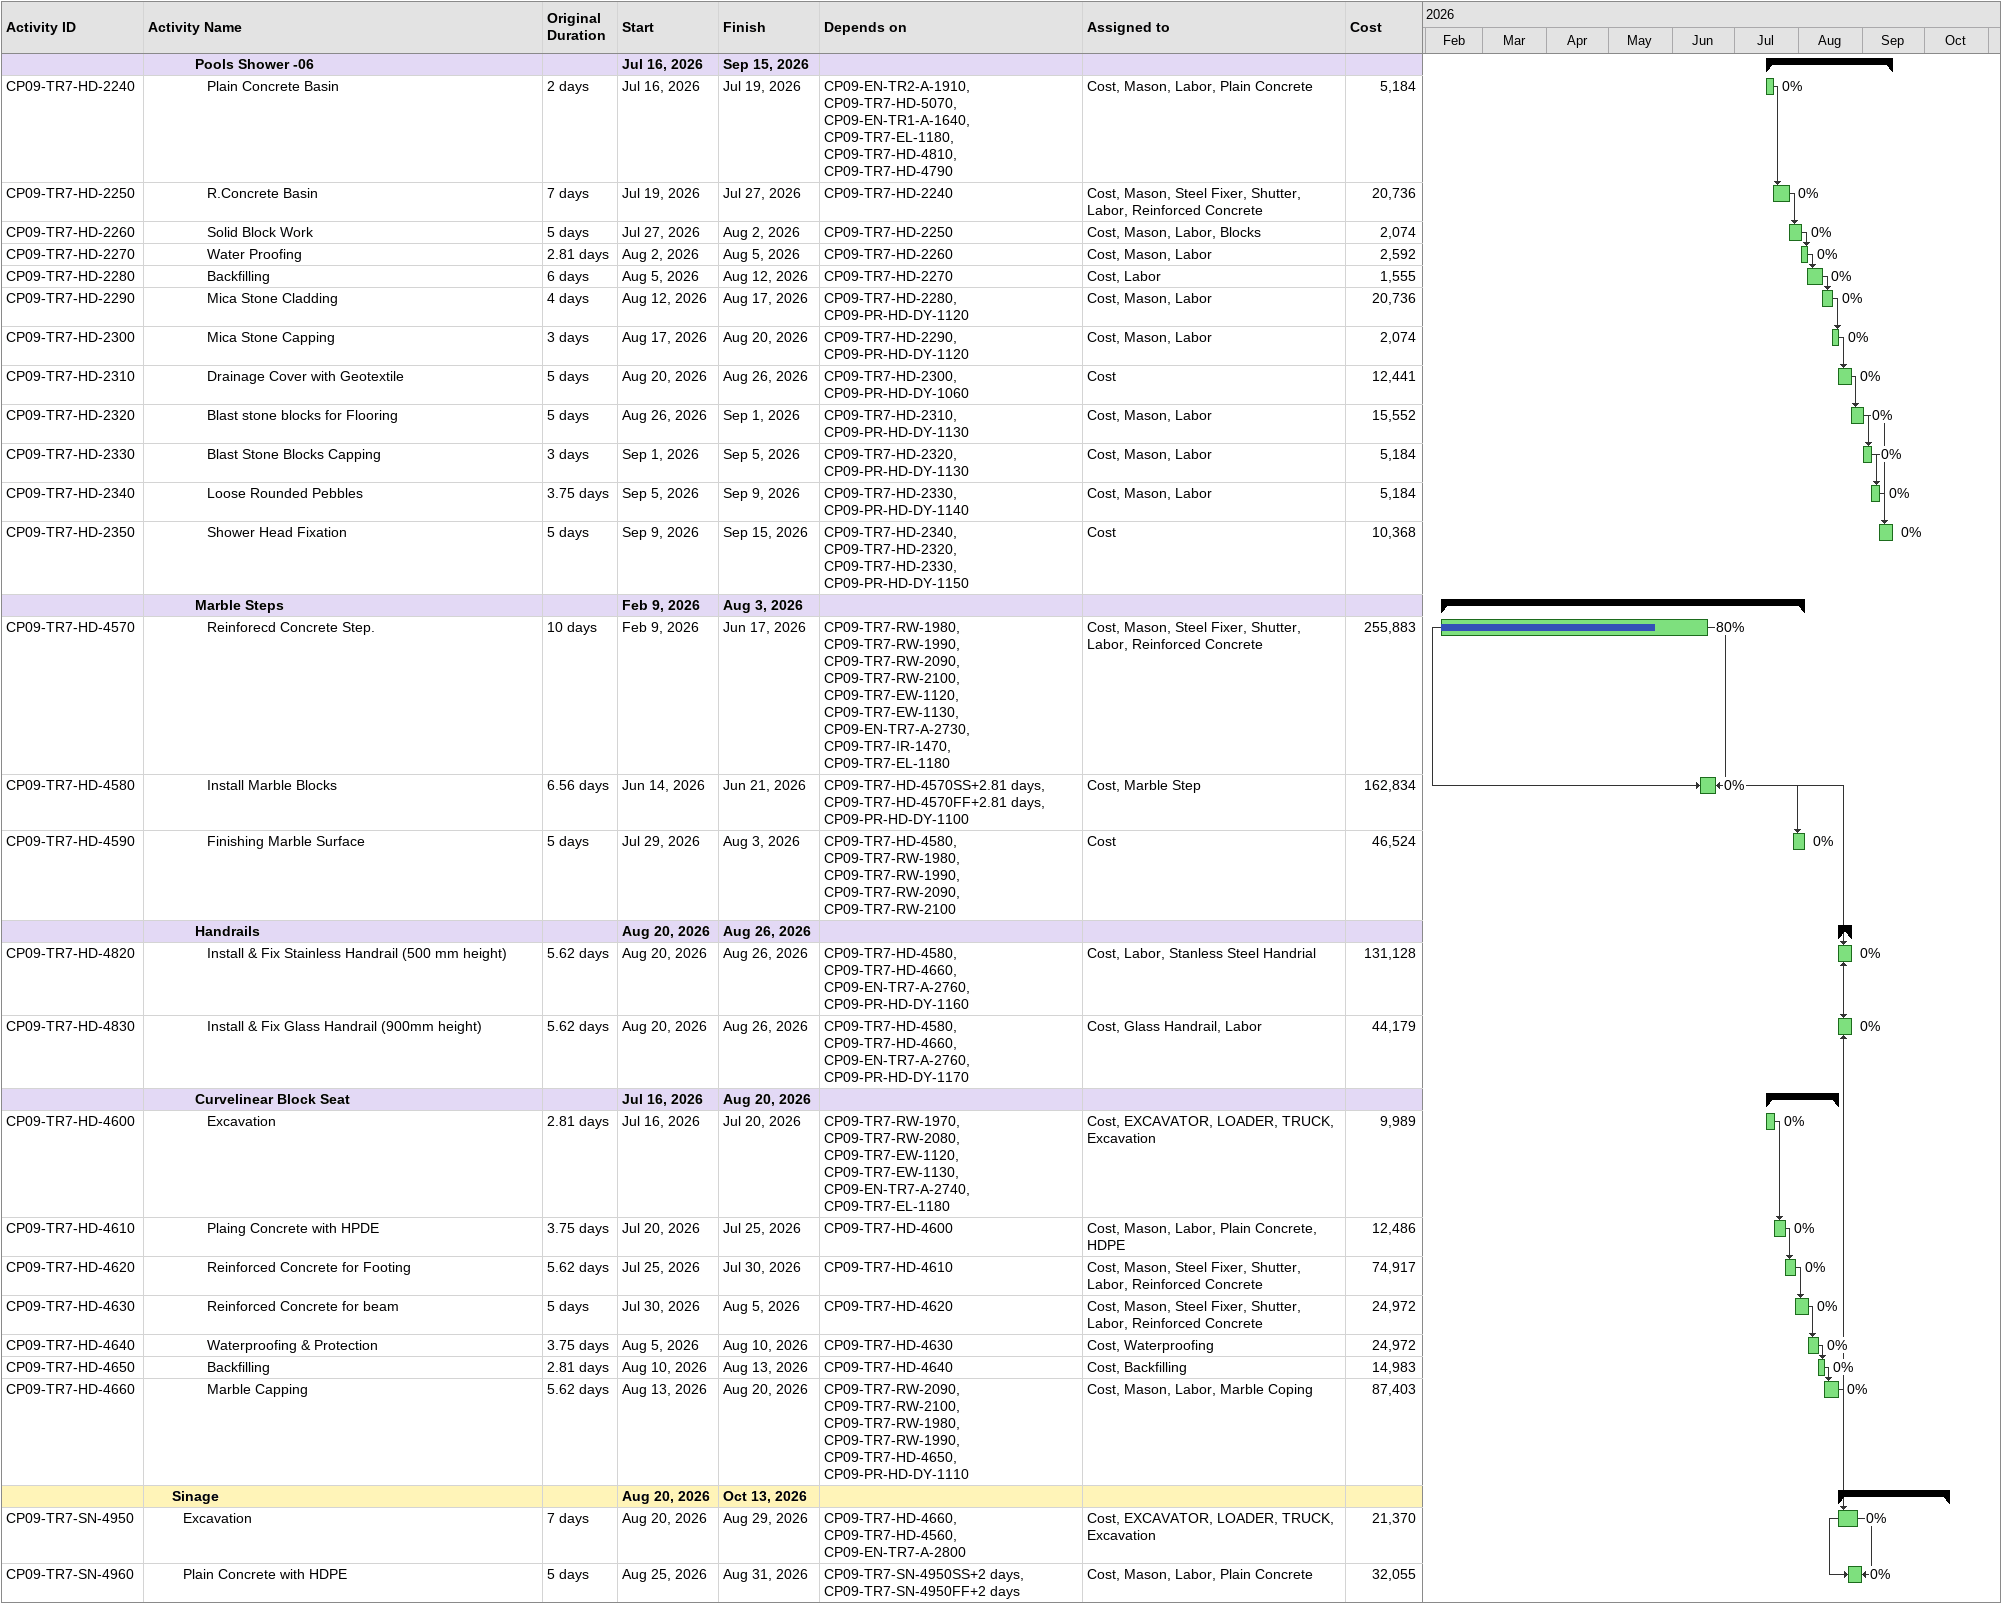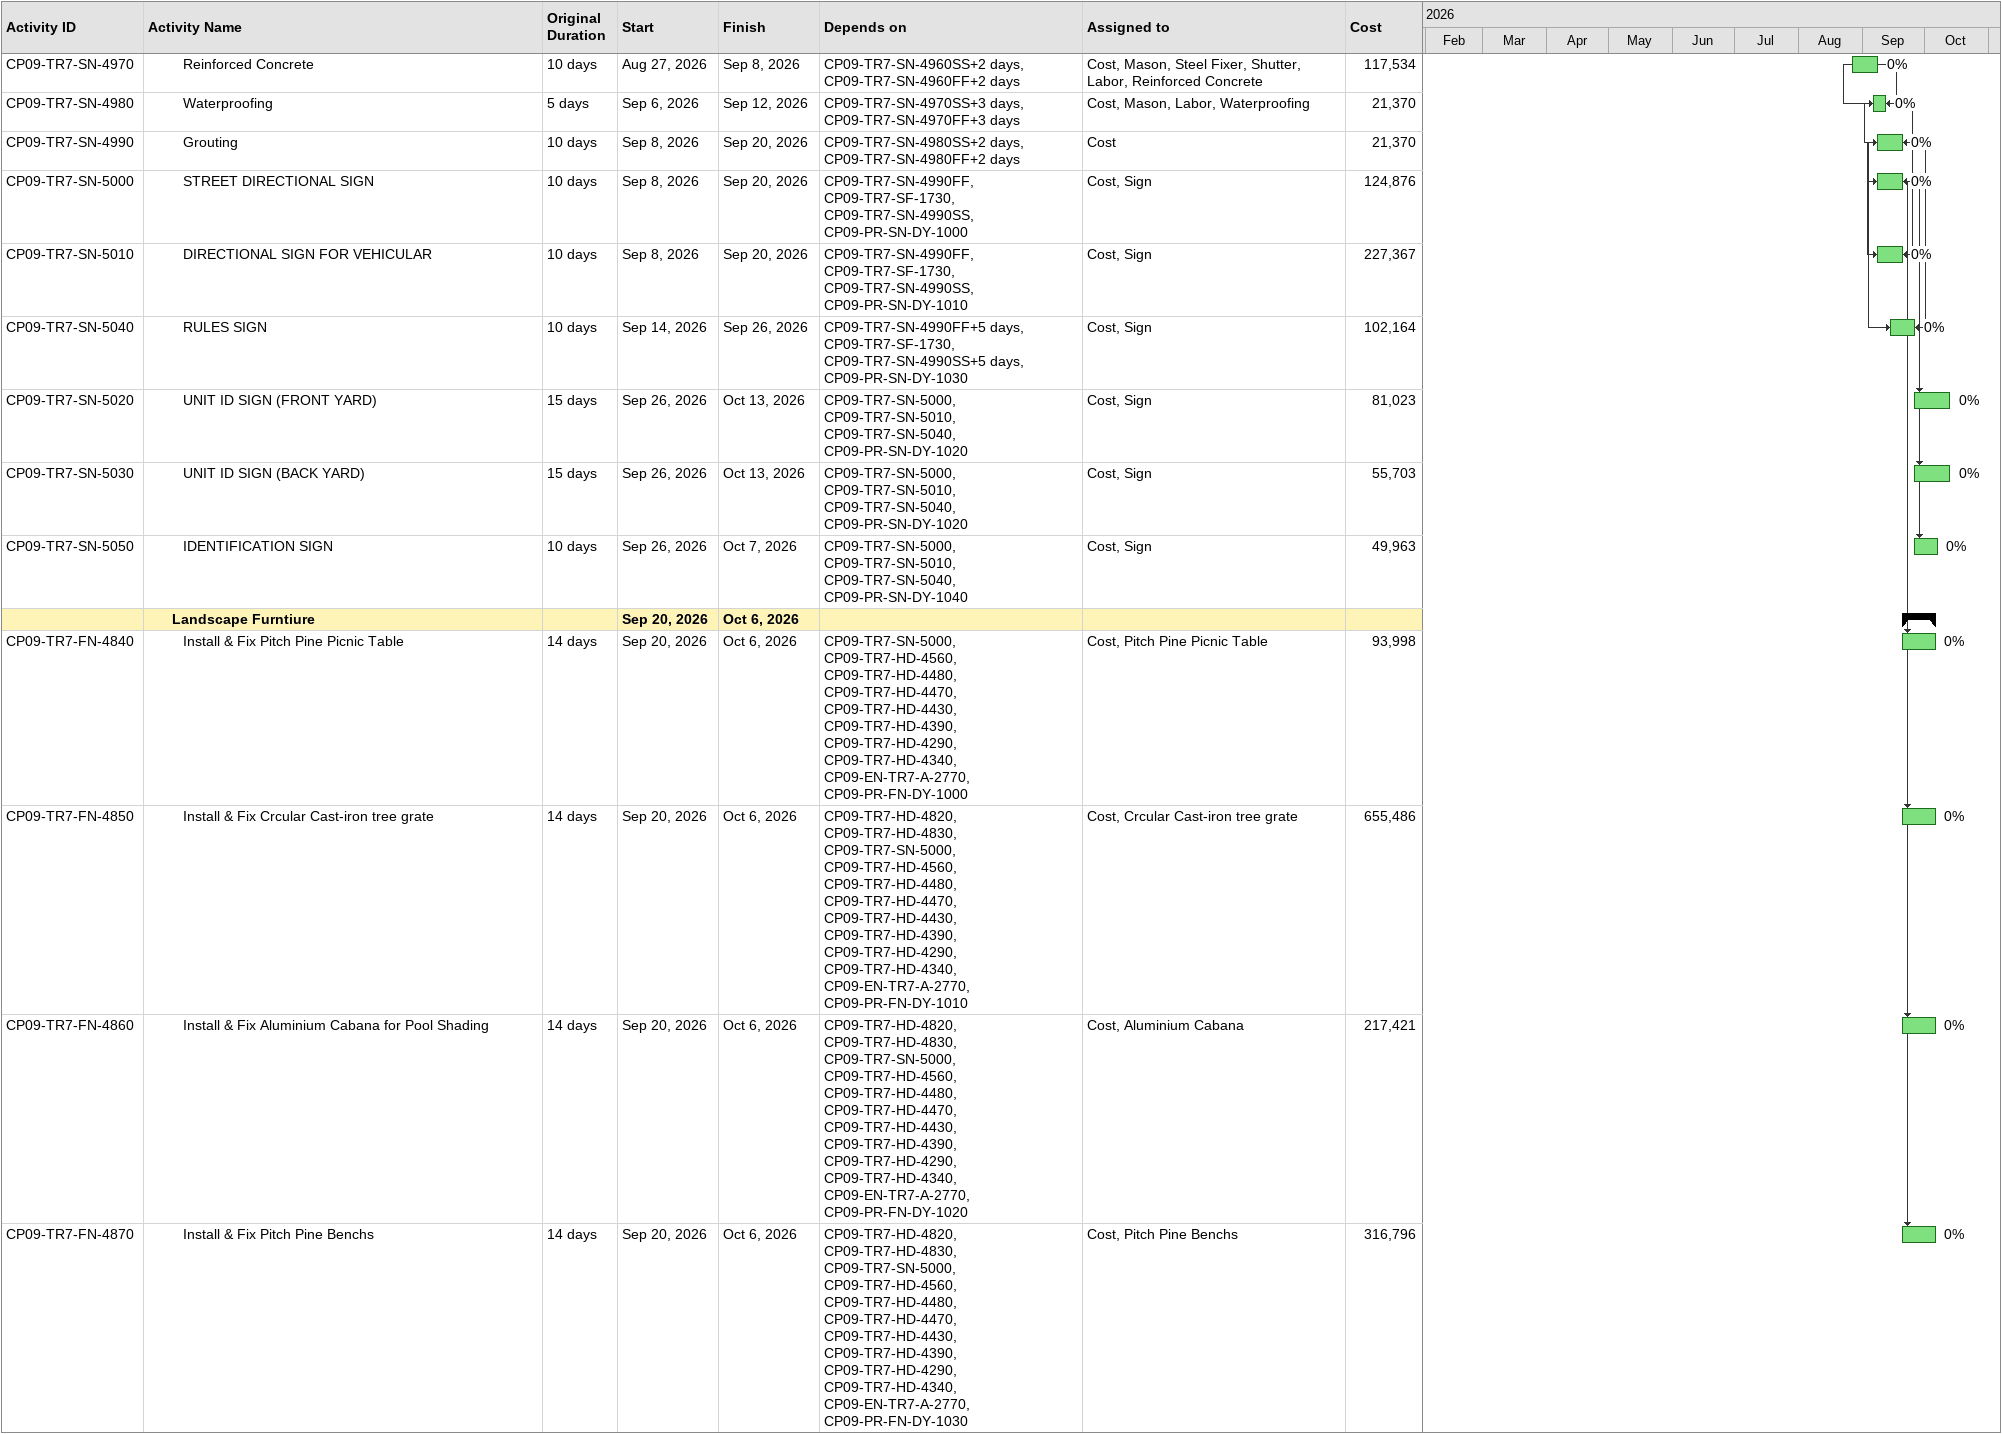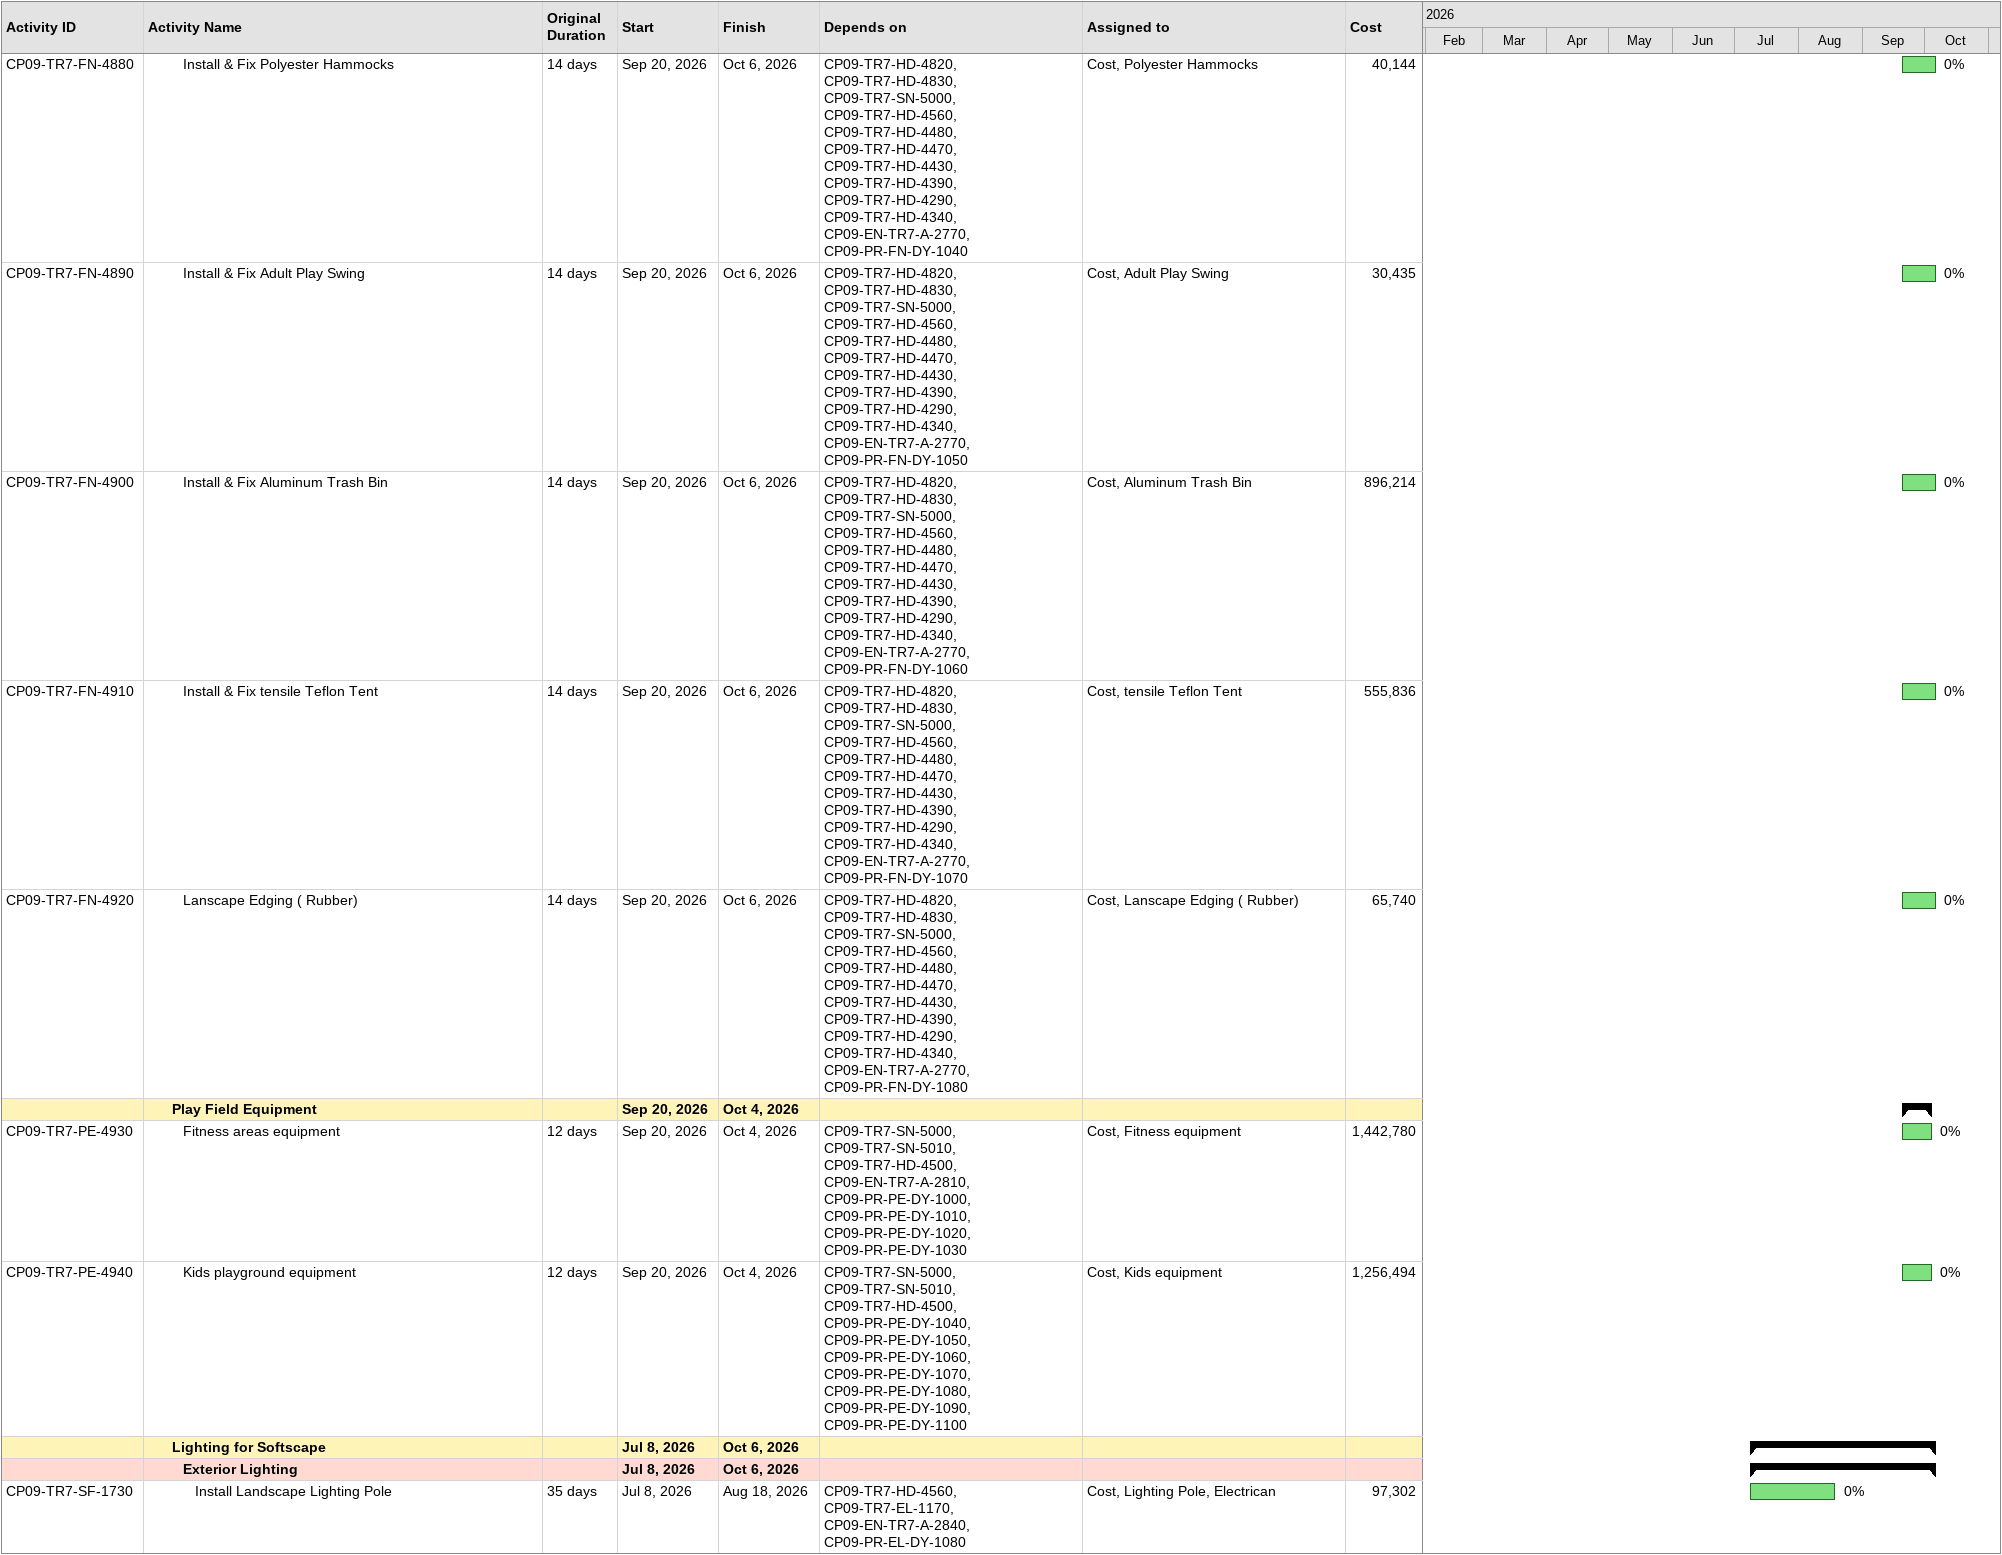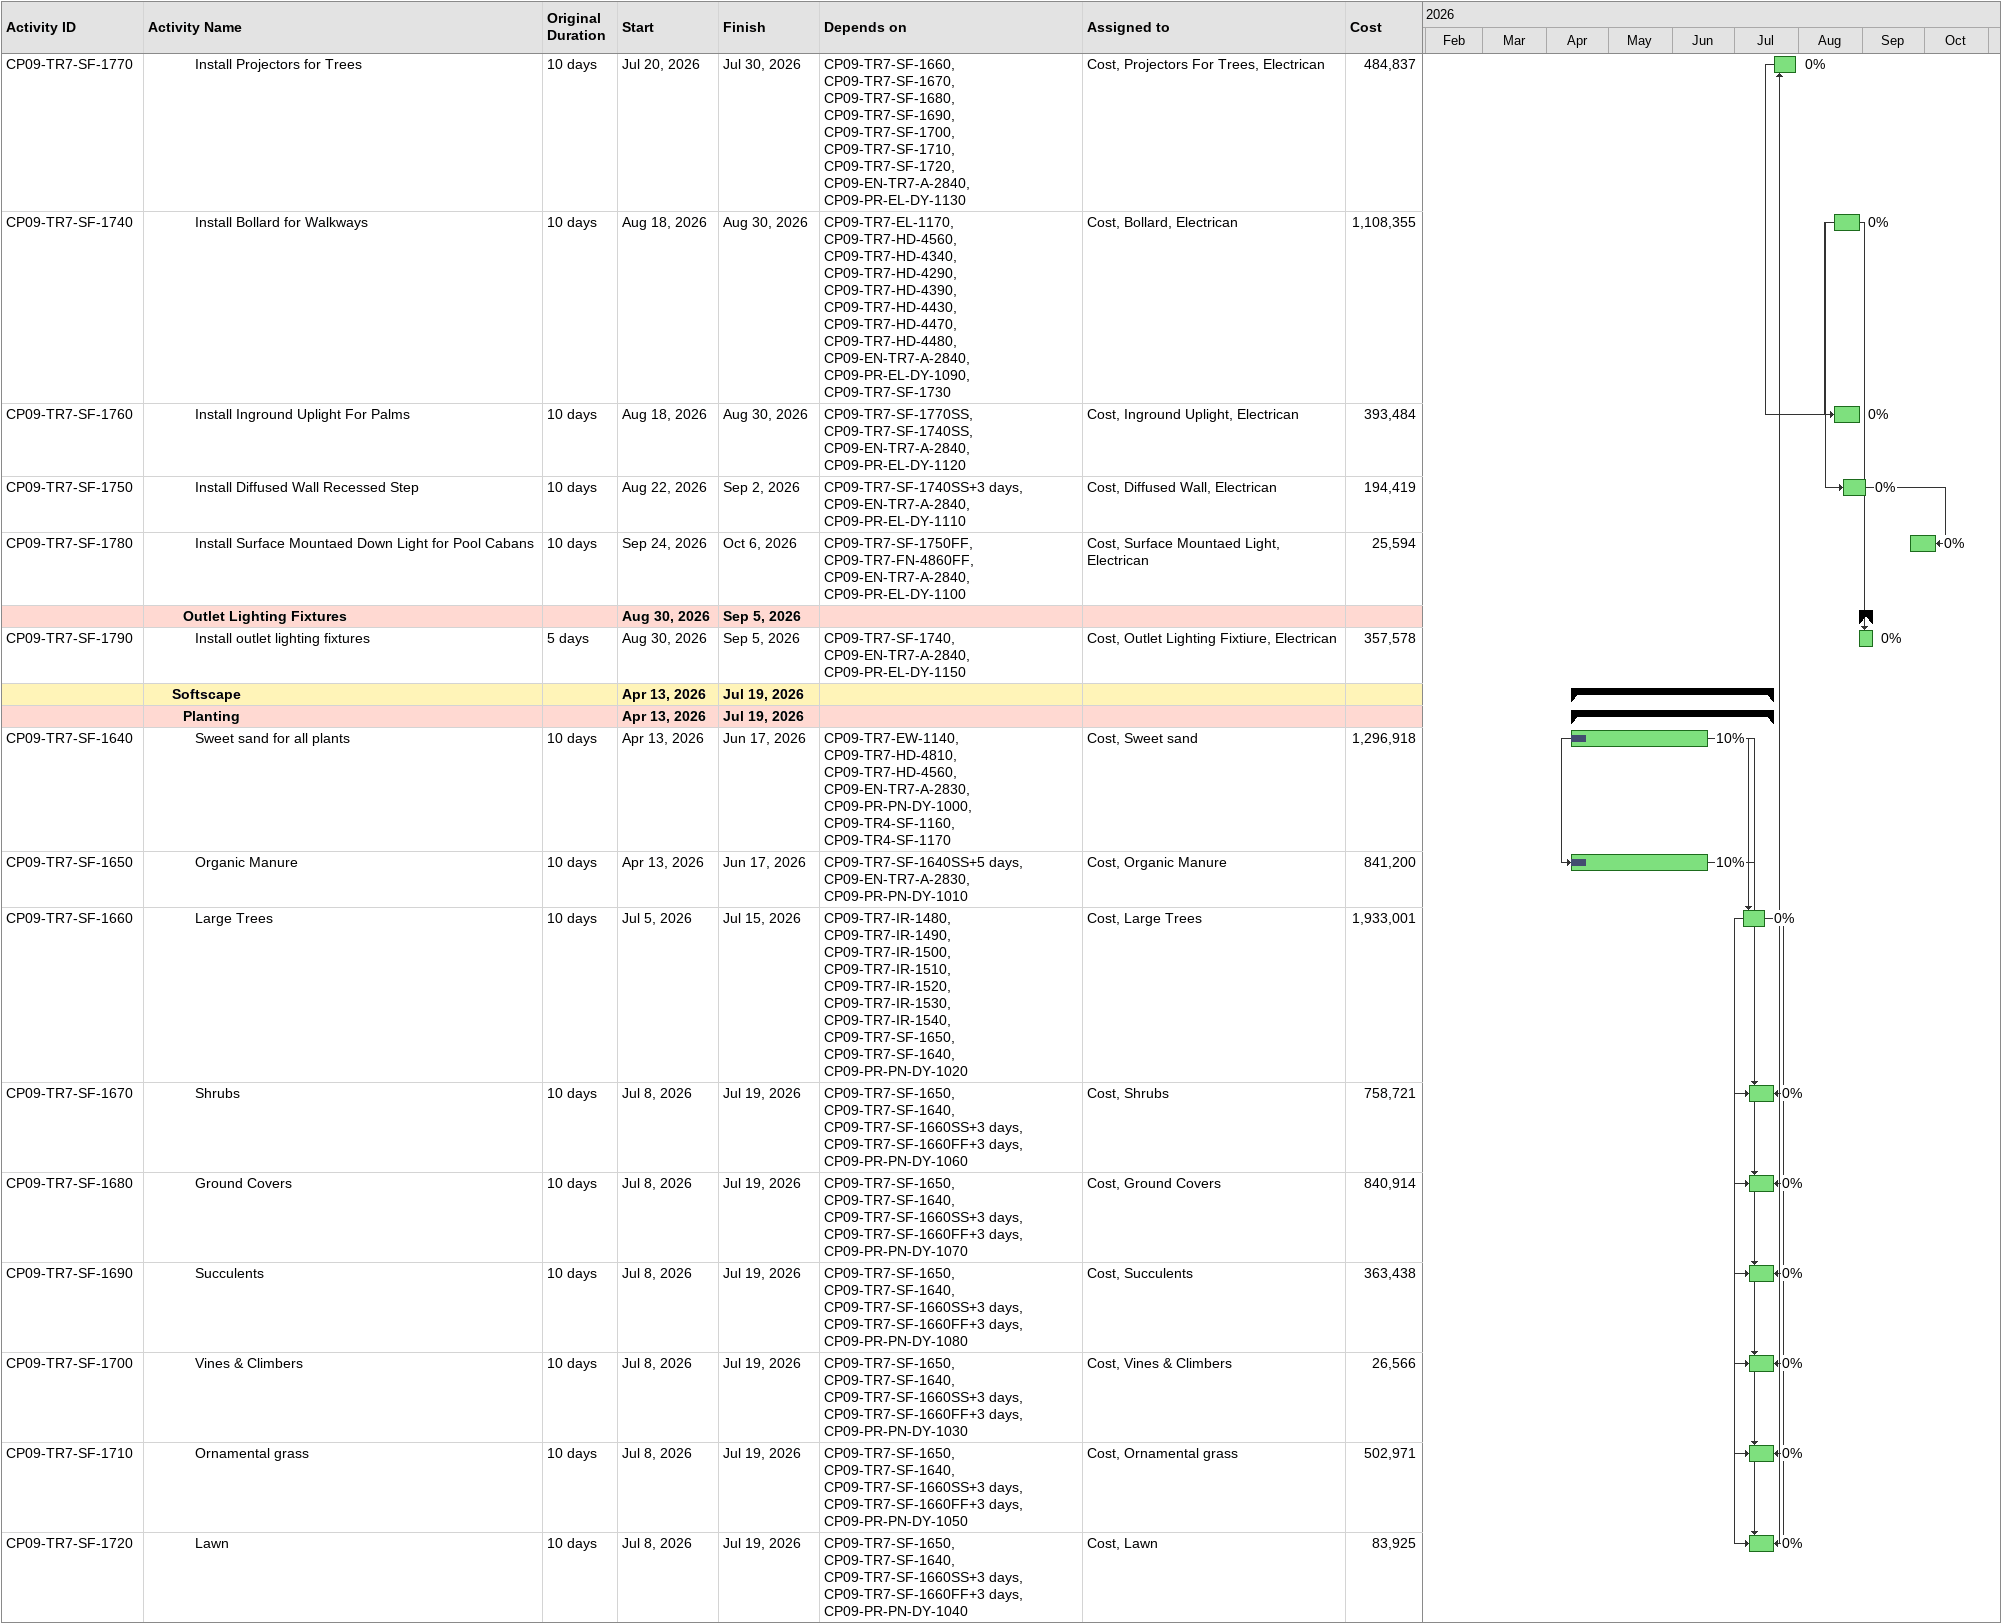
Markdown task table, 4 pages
| ID | Level | Task | Original duration | Start | Finish | Predecessors | Resources | % complete | Cost |
|---|---|---|---|---|---|---|---|---|---|
|  | 5 | **Pools Shower -06** |  | 2026-07-16 | 2026-09-15 |  |  |  |  |
| CP09-TR7-HD-2240 | 6 | Plain Concrete Basin | 2d | 2026-07-16 | 2026-07-19 | CP09-EN-TR2-A-1910, CP09-TR7-HD-5070, CP09-EN-TR1-A-1640, CP09-TR7-EL-1180, CP09-TR7-HD-4810, CP09-TR7-HD-4790 | Cost, Mason, Labor, Plain Concrete | 0 | 5184 |
| CP09-TR7-HD-2250 | 6 | R.Concrete Basin | 7d | 2026-07-19 | 2026-07-27 | CP09-TR7-HD-2240 | Cost, Mason, Steel Fixer, Shutter, Labor, Reinforced Concrete | 0 | 20736 |
| CP09-TR7-HD-2260 | 6 | Solid Block Work | 5d | 2026-07-27 | 2026-08-02 | CP09-TR7-HD-2250 | Cost, Mason, Labor, Blocks | 0 | 2074 |
| CP09-TR7-HD-2270 | 6 | Water Proofing | 2.81d | 2026-08-02 | 2026-08-05 | CP09-TR7-HD-2260 | Cost, Mason, Labor | 0 | 2592 |
| CP09-TR7-HD-2280 | 6 | Backfilling | 6d | 2026-08-05 | 2026-08-12 | CP09-TR7-HD-2270 | Cost, Labor | 0 | 1555 |
| CP09-TR7-HD-2290 | 6 | Mica Stone Cladding | 4d | 2026-08-12 | 2026-08-17 | CP09-TR7-HD-2280, CP09-PR-HD-DY-1120 | Cost, Mason, Labor | 0 | 20736 |
| CP09-TR7-HD-2300 | 6 | Mica Stone Capping | 3d | 2026-08-17 | 2026-08-20 | CP09-TR7-HD-2290, CP09-PR-HD-DY-1120 | Cost, Mason, Labor | 0 | 2074 |
| CP09-TR7-HD-2310 | 6 | Drainage Cover with Geotextile | 5d | 2026-08-20 | 2026-08-26 | CP09-TR7-HD-2300, CP09-PR-HD-DY-1060 | Cost | 0 | 12441 |
| CP09-TR7-HD-2320 | 6 | Blast stone blocks for Flooring | 5d | 2026-08-26 | 2026-09-01 | CP09-TR7-HD-2310, CP09-PR-HD-DY-1130 | Cost, Mason, Labor | 0 | 15552 |
| CP09-TR7-HD-2330 | 6 | Blast Stone Blocks Capping | 3d | 2026-09-01 | 2026-09-05 | CP09-TR7-HD-2320, CP09-PR-HD-DY-1130 | Cost, Mason, Labor | 0 | 5184 |
| CP09-TR7-HD-2340 | 6 | Loose Rounded Pebbles | 3.75d | 2026-09-05 | 2026-09-09 | CP09-TR7-HD-2330, CP09-PR-HD-DY-1140 | Cost, Mason, Labor | 0 | 5184 |
| CP09-TR7-HD-2350 | 6 | Shower Head Fixation | 5d | 2026-09-09 | 2026-09-15 | CP09-TR7-HD-2340, CP09-TR7-HD-2320, CP09-TR7-HD-2330, CP09-PR-HD-DY-1150 | Cost | 0 | 10368 |
|  | 5 | **Marble Steps** |  | 2026-02-09 | 2026-08-03 |  |  |  |  |
| CP09-TR7-HD-4570 | 6 | Reinforecd Concrete Step. | 10d | 2026-02-09 | 2026-06-17 | CP09-TR7-RW-1980, CP09-TR7-RW-1990, CP09-TR7-RW-2090, CP09-TR7-RW-2100, CP09-TR7-EW-1120, CP09-TR7-EW-1130, CP09-EN-TR7-A-2730, CP09-TR7-IR-1470, CP09-TR7-EL-1180 | Cost, Mason, Steel Fixer, Shutter, Labor, Reinforced Concrete | 80 | 255883 |
| CP09-TR7-HD-4580 | 6 | Install Marble Blocks | 6.56d | 2026-06-14 | 2026-06-21 | CP09-TR7-HD-4570SS+2.81d, CP09-TR7-HD-4570FF+2.81d, CP09-PR-HD-DY-1100 | Cost, Marble Step | 0 | 162834 |
| CP09-TR7-HD-4590 | 6 | Finishing Marble Surface | 5d | 2026-07-29 | 2026-08-03 | CP09-TR7-HD-4580, CP09-TR7-RW-1980, CP09-TR7-RW-1990, CP09-TR7-RW-2090, CP09-TR7-RW-2100 | Cost | 0 | 46524 |
|  | 5 | **Handrails** |  | 2026-08-20 | 2026-08-26 |  |  |  |  |
| CP09-TR7-HD-4820 | 6 | Install & Fix Stainless Handrail (500 mm height) | 5.62d | 2026-08-20 | 2026-08-26 | CP09-TR7-HD-4580, CP09-TR7-HD-4660, CP09-EN-TR7-A-2760, CP09-PR-HD-DY-1160 | Cost, Labor, Stanless Steel Handrial | 0 | 131128 |
| CP09-TR7-HD-4830 | 6 | Install & Fix Glass Handrail (900mm height) | 5.62d | 2026-08-20 | 2026-08-26 | CP09-TR7-HD-4580, CP09-TR7-HD-4660, CP09-EN-TR7-A-2760, CP09-PR-HD-DY-1170 | Cost, Glass Handrail, Labor | 0 | 44179 |
|  | 5 | **Curvelinear Block Seat** |  | 2026-07-16 | 2026-08-20 |  |  |  |  |
| CP09-TR7-HD-4600 | 6 | Excavation | 2.81d | 2026-07-16 | 2026-07-20 | CP09-TR7-RW-1970, CP09-TR7-RW-2080, CP09-TR7-EW-1120, CP09-TR7-EW-1130, CP09-EN-TR7-A-2740, CP09-TR7-EL-1180 | Cost, EXCAVATOR, LOADER, TRUCK, Excavation | 0 | 9989 |
| CP09-TR7-HD-4610 | 6 | Plaing Concrete with HPDE | 3.75d | 2026-07-20 | 2026-07-25 | CP09-TR7-HD-4600 | Cost, Mason, Labor, Plain Concrete, HDPE | 0 | 12486 |
| CP09-TR7-HD-4620 | 6 | Reinforced Concrete for Footing | 5.62d | 2026-07-25 | 2026-07-30 | CP09-TR7-HD-4610 | Cost, Mason, Steel Fixer, Shutter, Labor, Reinforced Concrete | 0 | 74917 |
| CP09-TR7-HD-4630 | 6 | Reinforced Concrete for beam | 5d | 2026-07-30 | 2026-08-05 | CP09-TR7-HD-4620 | Cost, Mason, Steel Fixer, Shutter, Labor, Reinforced Concrete | 0 | 24972 |
| CP09-TR7-HD-4640 | 6 | Waterproofing & Protection | 3.75d | 2026-08-05 | 2026-08-10 | CP09-TR7-HD-4630 | Cost, Waterproofing | 0 | 24972 |
| CP09-TR7-HD-4650 | 6 | Backfilling | 2.81d | 2026-08-10 | 2026-08-13 | CP09-TR7-HD-4640 | Cost, Backfilling | 0 | 14983 |
| CP09-TR7-HD-4660 | 6 | Marble Capping | 5.62d | 2026-08-13 | 2026-08-20 | CP09-TR7-RW-2090, CP09-TR7-RW-2100, CP09-TR7-RW-1980, CP09-TR7-RW-1990, CP09-TR7-HD-4650, CP09-PR-HD-DY-1110 | Cost, Mason, Labor, Marble Coping | 0 | 87403 |
|  | 3 | **Sinage** |  | 2026-08-20 | 2026-10-13 |  |  |  |  |
| CP09-TR7-SN-4950 | 4 | Excavation | 7d | 2026-08-20 | 2026-08-29 | CP09-TR7-HD-4660, CP09-TR7-HD-4560, CP09-EN-TR7-A-2800 | Cost, EXCAVATOR, LOADER, TRUCK, Excavation | 0 | 21370 |
| CP09-TR7-SN-4960 | 4 | Plain Concrete with HDPE | 5d | 2026-08-25 | 2026-08-31 | CP09-TR7-SN-4950SS+2d, CP09-TR7-SN-4950FF+2d | Cost, Mason, Labor, Plain Concrete | 0 | 32055 |
| CP09-TR7-SN-4970 | 4 | Reinforced Concrete | 10d | 2026-08-27 | 2026-09-08 | CP09-TR7-SN-4960SS+2d, CP09-TR7-SN-4960FF+2d | Cost, Mason, Steel Fixer, Shutter, Labor, Reinforced Concrete | 0 | 117534 |
| CP09-TR7-SN-4980 | 4 | Waterproofing | 5d | 2026-09-06 | 2026-09-12 | CP09-TR7-SN-4970SS+3d, CP09-TR7-SN-4970FF+3d | Cost, Mason, Labor, Waterproofing | 0 | 21370 |
| CP09-TR7-SN-4990 | 4 | Grouting | 10d | 2026-09-08 | 2026-09-20 | CP09-TR7-SN-4980SS+2d, CP09-TR7-SN-4980FF+2d | Cost | 0 | 21370 |
| CP09-TR7-SN-5000 | 4 | STREET DIRECTIONAL SIGN | 10d | 2026-09-08 | 2026-09-20 | CP09-TR7-SN-4990FF, CP09-TR7-SF-1730, CP09-TR7-SN-4990SS, CP09-PR-SN-DY-1000 | Cost, Sign | 0 | 124876 |
| CP09-TR7-SN-5010 | 4 | DIRECTIONAL SIGN FOR VEHICULAR | 10d | 2026-09-08 | 2026-09-20 | CP09-TR7-SN-4990FF, CP09-TR7-SF-1730, CP09-TR7-SN-4990SS, CP09-PR-SN-DY-1010 | Cost, Sign | 0 | 227367 |
| CP09-TR7-SN-5040 | 4 | RULES SIGN | 10d | 2026-09-14 | 2026-09-26 | CP09-TR7-SN-4990FF+5d, CP09-TR7-SF-1730, CP09-TR7-SN-4990SS+5d, CP09-PR-SN-DY-1030 | Cost, Sign | 0 | 102164 |
| CP09-TR7-SN-5020 | 4 | UNIT ID SIGN (FRONT YARD) | 15d | 2026-09-26 | 2026-10-13 | CP09-TR7-SN-5000, CP09-TR7-SN-5010, CP09-TR7-SN-5040, CP09-PR-SN-DY-1020 | Cost, Sign | 0 | 81023 |
| CP09-TR7-SN-5030 | 4 | UNIT ID SIGN (BACK YARD) | 15d | 2026-09-26 | 2026-10-13 | CP09-TR7-SN-5000, CP09-TR7-SN-5010, CP09-TR7-SN-5040, CP09-PR-SN-DY-1020 | Cost, Sign | 0 | 55703 |
| CP09-TR7-SN-5050 | 4 | IDENTIFICATION SIGN | 10d | 2026-09-26 | 2026-10-07 | CP09-TR7-SN-5000, CP09-TR7-SN-5010, CP09-TR7-SN-5040, CP09-PR-SN-DY-1040 | Cost, Sign | 0 | 49963 |
|  | 3 | **Landscape Furntiure** |  | 2026-09-20 | 2026-10-06 |  |  |  |  |
| CP09-TR7-FN-4840 | 4 | Install & Fix Pitch Pine Picnic Table | 14d | 2026-09-20 | 2026-10-06 | CP09-TR7-SN-5000, CP09-TR7-HD-4560, CP09-TR7-HD-4480, CP09-TR7-HD-4470, CP09-TR7-HD-4430, CP09-TR7-HD-4390, CP09-TR7-HD-4290, CP09-TR7-HD-4340, CP09-EN-TR7-A-2770, CP09-PR-FN-DY-1000 | Cost, Pitch Pine Picnic Table | 0 | 93998 |
| CP09-TR7-FN-4850 | 4 | Install & Fix Crcular Cast-iron tree grate | 14d | 2026-09-20 | 2026-10-06 | CP09-TR7-HD-4820, CP09-TR7-HD-4830, CP09-TR7-SN-5000, CP09-TR7-HD-4560, CP09-TR7-HD-4480, CP09-TR7-HD-4470, CP09-TR7-HD-4430, CP09-TR7-HD-4390, CP09-TR7-HD-4290, CP09-TR7-HD-4340, CP09-EN-TR7-A-2770, CP09-PR-FN-DY-1010 | Cost, Crcular Cast-iron tree grate | 0 | 655486 |
| CP09-TR7-FN-4860 | 4 | Install & Fix Aluminium Cabana for Pool Shading | 14d | 2026-09-20 | 2026-10-06 | CP09-TR7-HD-4820, CP09-TR7-HD-4830, CP09-TR7-SN-5000, CP09-TR7-HD-4560, CP09-TR7-HD-4480, CP09-TR7-HD-4470, CP09-TR7-HD-4430, CP09-TR7-HD-4390, CP09-TR7-HD-4290, CP09-TR7-HD-4340, CP09-EN-TR7-A-2770, CP09-PR-FN-DY-1020 | Cost, Aluminium Cabana | 0 | 217421 |
| CP09-TR7-FN-4870 | 4 | Install & Fix Pitch Pine Benchs | 14d | 2026-09-20 | 2026-10-06 | CP09-TR7-HD-4820, CP09-TR7-HD-4830, CP09-TR7-SN-5000, CP09-TR7-HD-4560, CP09-TR7-HD-4480, CP09-TR7-HD-4470, CP09-TR7-HD-4430, CP09-TR7-HD-4390, CP09-TR7-HD-4290, CP09-TR7-HD-4340, CP09-EN-TR7-A-2770, CP09-PR-FN-DY-1030 | Cost, Pitch Pine Benchs | 0 | 316796 |
| CP09-TR7-FN-4880 | 4 | Install & Fix Polyester Hammocks | 14d | 2026-09-20 | 2026-10-06 | CP09-TR7-HD-4820, CP09-TR7-HD-4830, CP09-TR7-SN-5000, CP09-TR7-HD-4560, CP09-TR7-HD-4480, CP09-TR7-HD-4470, CP09-TR7-HD-4430, CP09-TR7-HD-4390, CP09-TR7-HD-4290, CP09-TR7-HD-4340, CP09-EN-TR7-A-2770, CP09-PR-FN-DY-1040 | Cost, Polyester Hammocks | 0 | 40144 |
| CP09-TR7-FN-4890 | 4 | Install & Fix Adult Play Swing | 14d | 2026-09-20 | 2026-10-06 | CP09-TR7-HD-4820, CP09-TR7-HD-4830, CP09-TR7-SN-5000, CP09-TR7-HD-4560, CP09-TR7-HD-4480, CP09-TR7-HD-4470, CP09-TR7-HD-4430, CP09-TR7-HD-4390, CP09-TR7-HD-4290, CP09-TR7-HD-4340, CP09-EN-TR7-A-2770, CP09-PR-FN-DY-1050 | Cost, Adult Play Swing | 0 | 30435 |
| CP09-TR7-FN-4900 | 4 | Install & Fix Aluminum Trash Bin | 14d | 2026-09-20 | 2026-10-06 | CP09-TR7-HD-4820, CP09-TR7-HD-4830, CP09-TR7-SN-5000, CP09-TR7-HD-4560, CP09-TR7-HD-4480, CP09-TR7-HD-4470, CP09-TR7-HD-4430, CP09-TR7-HD-4390, CP09-TR7-HD-4290, CP09-TR7-HD-4340, CP09-EN-TR7-A-2770, CP09-PR-FN-DY-1060 | Cost, Aluminum Trash Bin | 0 | 896214 |
| CP09-TR7-FN-4910 | 4 | Install & Fix tensile Teflon Tent | 14d | 2026-09-20 | 2026-10-06 | CP09-TR7-HD-4820, CP09-TR7-HD-4830, CP09-TR7-SN-5000, CP09-TR7-HD-4560, CP09-TR7-HD-4480, CP09-TR7-HD-4470, CP09-TR7-HD-4430, CP09-TR7-HD-4390, CP09-TR7-HD-4290, CP09-TR7-HD-4340, CP09-EN-TR7-A-2770, CP09-PR-FN-DY-1070 | Cost, tensile Teflon Tent | 0 | 555836 |
| CP09-TR7-FN-4920 | 4 | Lanscape Edging ( Rubber) | 14d | 2026-09-20 | 2026-10-06 | CP09-TR7-HD-4820, CP09-TR7-HD-4830, CP09-TR7-SN-5000, CP09-TR7-HD-4560, CP09-TR7-HD-4480, CP09-TR7-HD-4470, CP09-TR7-HD-4430, CP09-TR7-HD-4390, CP09-TR7-HD-4290, CP09-TR7-HD-4340, CP09-EN-TR7-A-2770, CP09-PR-FN-DY-1080 | Cost, Lanscape Edging ( Rubber) | 0 | 65740 |
|  | 3 | **Play Field Equipment** |  | 2026-09-20 | 2026-10-04 |  |  |  |  |
| CP09-TR7-PE-4930 | 4 | Fitness areas equipment | 12d | 2026-09-20 | 2026-10-04 | CP09-TR7-SN-5000, CP09-TR7-SN-5010, CP09-TR7-HD-4500, CP09-EN-TR7-A-2810, CP09-PR-PE-DY-1000, CP09-PR-PE-DY-1010, CP09-PR-PE-DY-1020, CP09-PR-PE-DY-1030 | Cost, Fitness equipment | 0 | 1442780 |
| CP09-TR7-PE-4940 | 4 | Kids playground equipment | 12d | 2026-09-20 | 2026-10-04 | CP09-TR7-SN-5000, CP09-TR7-SN-5010, CP09-TR7-HD-4500, CP09-PR-PE-DY-1040, CP09-PR-PE-DY-1050, CP09-PR-PE-DY-1060, CP09-PR-PE-DY-1070, CP09-PR-PE-DY-1080, CP09-PR-PE-DY-1090, CP09-PR-PE-DY-1100 | Cost, Kids equipment | 0 | 1256494 |
|  | 3 | **Lighting for Softscape** |  | 2026-07-08 | 2026-10-06 |  |  |  |  |
|  | 4 | **Exterior Lighting** |  | 2026-07-08 | 2026-10-06 |  |  |  |  |
| CP09-TR7-SF-1730 | 5 | Install Landscape Lighting Pole | 35d | 2026-07-08 | 2026-08-18 | CP09-TR7-HD-4560, CP09-TR7-EL-1170, CP09-EN-TR7-A-2840, CP09-PR-EL-DY-1080 | Cost, Lighting Pole, Electrican | 0 | 97302 |
| CP09-TR7-SF-1770 | 5 | Install Projectors for Trees | 10d | 2026-07-20 | 2026-07-30 | CP09-TR7-SF-1660, CP09-TR7-SF-1670, CP09-TR7-SF-1680, CP09-TR7-SF-1690, CP09-TR7-SF-1700, CP09-TR7-SF-1710, CP09-TR7-SF-1720, CP09-EN-TR7-A-2840, CP09-PR-EL-DY-1130 | Cost, Projectors For Trees, Electrican | 0 | 484837 |
| CP09-TR7-SF-1740 | 5 | Install Bollard for Walkways | 10d | 2026-08-18 | 2026-08-30 | CP09-TR7-EL-1170, CP09-TR7-HD-4560, CP09-TR7-HD-4340, CP09-TR7-HD-4290, CP09-TR7-HD-4390, CP09-TR7-HD-4430, CP09-TR7-HD-4470, CP09-TR7-HD-4480, CP09-EN-TR7-A-2840, CP09-PR-EL-DY-1090, CP09-TR7-SF-1730 | Cost, Bollard, Electrican | 0 | 1108355 |
| CP09-TR7-SF-1760 | 5 | Install Inground Uplight For Palms | 10d | 2026-08-18 | 2026-08-30 | CP09-TR7-SF-1770SS, CP09-TR7-SF-1740SS, CP09-EN-TR7-A-2840, CP09-PR-EL-DY-1120 | Cost, Inground Uplight, Electrican | 0 | 393484 |
| CP09-TR7-SF-1750 | 5 | Install Diffused Wall Recessed Step | 10d | 2026-08-22 | 2026-09-02 | CP09-TR7-SF-1740SS+3d, CP09-EN-TR7-A-2840, CP09-PR-EL-DY-1110 | Cost, Diffused Wall, Electrican | 0 | 194419 |
| CP09-TR7-SF-1780 | 5 | Install Surface Mountaed Down Light for Pool Cabans | 10d | 2026-09-24 | 2026-10-06 | CP09-TR7-SF-1750FF, CP09-TR7-FN-4860FF, CP09-EN-TR7-A-2840, CP09-PR-EL-DY-1100 | Cost, Surface Mountaed Light, Electrican | 0 | 25594 |
|  | 4 | **Outlet Lighting Fixtures** |  | 2026-08-30 | 2026-09-05 |  |  |  |  |
| CP09-TR7-SF-1790 | 5 | Install outlet lighting fixtures | 5d | 2026-08-30 | 2026-09-05 | CP09-TR7-SF-1740, CP09-EN-TR7-A-2840, CP09-PR-EL-DY-1150 | Cost, Outlet Lighting Fixtiure, Electrican | 0 | 357578 |
|  | 3 | **Softscape** |  | 2026-04-13 | 2026-07-19 |  |  |  |  |
|  | 4 | **Planting** |  | 2026-04-13 | 2026-07-19 |  |  |  |  |
| CP09-TR7-SF-1640 | 5 | Sweet sand for all plants | 10d | 2026-04-13 | 2026-06-17 | CP09-TR7-EW-1140, CP09-TR7-HD-4810, CP09-TR7-HD-4560, CP09-EN-TR7-A-2830, CP09-PR-PN-DY-1000, CP09-TR4-SF-1160, CP09-TR4-SF-1170 | Cost, Sweet sand | 10 | 1296918 |
| CP09-TR7-SF-1650 | 5 | Organic Manure | 10d | 2026-04-13 | 2026-06-17 | CP09-TR7-SF-1640SS+5d, CP09-EN-TR7-A-2830, CP09-PR-PN-DY-1010 | Cost, Organic Manure | 10 | 841200 |
| CP09-TR7-SF-1660 | 5 | Large Trees | 10d | 2026-07-05 | 2026-07-15 | CP09-TR7-IR-1480, CP09-TR7-IR-1490, CP09-TR7-IR-1500, CP09-TR7-IR-1510, CP09-TR7-IR-1520, CP09-TR7-IR-1530, CP09-TR7-IR-1540, CP09-TR7-SF-1650, CP09-TR7-SF-1640, CP09-PR-PN-DY-1020 | Cost, Large Trees | 0 | 1933001 |
| CP09-TR7-SF-1670 | 5 | Shrubs | 10d | 2026-07-08 | 2026-07-19 | CP09-TR7-SF-1650, CP09-TR7-SF-1640, CP09-TR7-SF-1660SS+3d, CP09-TR7-SF-1660FF+3d, CP09-PR-PN-DY-1060 | Cost, Shrubs | 0 | 758721 |
| CP09-TR7-SF-1680 | 5 | Ground Covers | 10d | 2026-07-08 | 2026-07-19 | CP09-TR7-SF-1650, CP09-TR7-SF-1640, CP09-TR7-SF-1660SS+3d, CP09-TR7-SF-1660FF+3d, CP09-PR-PN-DY-1070 | Cost, Ground Covers | 0 | 840914 |
| CP09-TR7-SF-1690 | 5 | Succulents | 10d | 2026-07-08 | 2026-07-19 | CP09-TR7-SF-1650, CP09-TR7-SF-1640, CP09-TR7-SF-1660SS+3d, CP09-TR7-SF-1660FF+3d, CP09-PR-PN-DY-1080 | Cost, Succulents | 0 | 363438 |
| CP09-TR7-SF-1700 | 5 | Vines & Climbers | 10d | 2026-07-08 | 2026-07-19 | CP09-TR7-SF-1650, CP09-TR7-SF-1640, CP09-TR7-SF-1660SS+3d, CP09-TR7-SF-1660FF+3d, CP09-PR-PN-DY-1030 | Cost, Vines & Climbers | 0 | 26566 |
| CP09-TR7-SF-1710 | 5 | Ornamental grass | 10d | 2026-07-08 | 2026-07-19 | CP09-TR7-SF-1650, CP09-TR7-SF-1640, CP09-TR7-SF-1660SS+3d, CP09-TR7-SF-1660FF+3d, CP09-PR-PN-DY-1050 | Cost, Ornamental grass | 0 | 502971 |
| CP09-TR7-SF-1720 | 5 | Lawn | 10d | 2026-07-08 | 2026-07-19 | CP09-TR7-SF-1650, CP09-TR7-SF-1640, CP09-TR7-SF-1660SS+3d, CP09-TR7-SF-1660FF+3d, CP09-PR-PN-DY-1040 | Cost, Lawn | 0 | 83925 |
